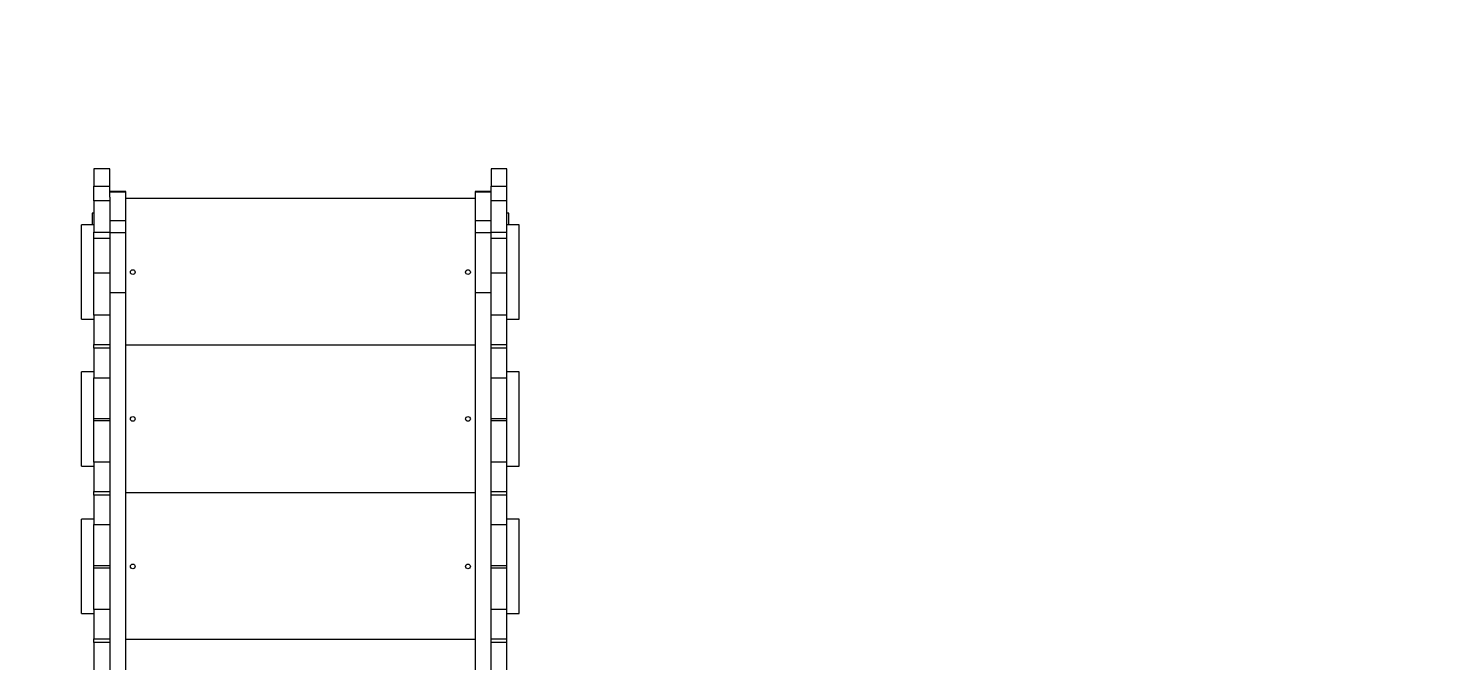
# Model space of a CAD drawing. Header units: millimetres. Extents: x -8422 to 28150, y -6982 to 5510.
# Drawn here: x -3450 to -1076, y 2129 to 3201 of the extents above; entities that cross this region are included whole.
import ezdxf

# ---------------------------------------------------------------- set-up
doc = ezdxf.new("R2010")
doc.units = ezdxf.units.MM
for name, color, linetype in [('DIKOM_ОБЪЕКТ', 7, 'Continuous'), ('DIKOM_РАЗМЕР_ЗОНА', 7, 'Continuous'), ('DIKOM_РАЗМЕР_ОБЪЕКТА', 7, 'Continuous')]:
    doc.layers.add(name, color=color, linetype=linetype)
doc.styles.add('style1', font='arial.ttf', dxfattribs={"width": 0.8})
doc.dimstyles.new('1-50', dxfattribs={"dimtxt": 300, "dimasz": 200, "dimexe": 100, "dimexo": 0, "dimgap": 100, "dimtad": 1, "dimdec": 0, "dimtxsty": 'style1', "dimcen": 0, "dimclrd": 7, "dimclre": 7, "dimadec": 1, "dimazin": 2, "dimtfac": 1, "dimtdec": 0, "dimtmove": 1, "dimatfit": 3, "dimfxl": 0, "dimlwd": 25, "dimlwe": 18, "dimarcsym": 0})

# ---------------------------------------------------------------- blocks, each defined once
blk = doc.blocks.new('*D0')
at = {"layer": 'Defpoints', "color": 0, "transparency": 16777216}
for p in [(1363.3, 4015), (-6011, -2710), (-2661.5, -2710)]:
    blk.add_point(p, dxfattribs=at)
at = {"layer": 'DIKOM_РАЗМЕР_ОБЪЕКТА', "color": 7, "lineweight": 18, "transparency": 16777216}
for p, q in [((1363.3, 4015), (-6111, 4015)), ((-2661.5, -2710), (-6111, -2710))]:
    blk.add_line(p, q, dxfattribs=at)
at = {"layer": 'DIKOM_РАЗМЕР_ОБЪЕКТА', "color": 7, "lineweight": 25, "transparency": 16777216}
blk.add_line((-6011, 3815), (-6011, -2510), dxfattribs=at)
at = {"layer": 'DIKOM_РАЗМЕР_ОБЪЕКТА', "color": 7, "transparency": 16777216}
for points in [[(-6044.3, 3815), (-5977.6, 3815), (-6011, 4015)], [(-6044.3, -2510), (-5977.6, -2510), (-6011, -2710)]]:
    blk.add_solid(points, dxfattribs=at)
at = {"layer": 'DIKOM_РАЗМЕР_ОБЪЕКТА', "color": 0, "transparency": 16777216, "insert": (-6264.1, 652.5), "char_height": 300, "attachment_point": 5, "rotation": 90, "style": 'style1'}
blk.add_mtext('6700', dxfattribs=at)
blk = doc.blocks.new('*D3')
at = {"layer": 'Defpoints', "color": 0, "transparency": 16777216}
for p in [(620.2, 5510), (-7972, -4607.5), (-3279.2, -4607.5)]:
    blk.add_point(p, dxfattribs=at)
at = {"layer": 'DIKOM_РАЗМЕР_ЗОНА', "color": 7, "lineweight": 18, "transparency": 16777216}
for p, q in [((620.2, 5510), (-8072, 5510)), ((-3279.2, -4607.5), (-8072, -4607.5))]:
    blk.add_line(p, q, dxfattribs=at)
at = {"layer": 'DIKOM_РАЗМЕР_ЗОНА', "color": 7, "lineweight": 25, "transparency": 16777216}
blk.add_line((-7972, 5310), (-7972, -4407.5), dxfattribs=at)
at = {"layer": 'DIKOM_РАЗМЕР_ЗОНА', "color": 7, "transparency": 16777216}
for points in [[(-8005.3, 5310), (-7938.6, 5310), (-7972, 5510)], [(-8005.3, -4407.5), (-7938.6, -4407.5), (-7972, -4607.5)]]:
    blk.add_solid(points, dxfattribs=at)
at = {"layer": 'DIKOM_РАЗМЕР_ЗОНА', "color": 0, "transparency": 16777216, "insert": (-8225.1, 451.3), "char_height": 300, "attachment_point": 5, "rotation": 90, "style": 'style1'}
blk.add_mtext('10100', dxfattribs=at)

msp = doc.modelspace()

# ---------------------------------------------------------------- linework, layer by layer
at = {"layer": 'DIKOM_ОБЪЕКТ', "color": 7, "linetype": 'Continuous', "lineweight": 15}
for p, q in [((-3311.7, 2961.9), (-3338.7, 2961.9)), ((-3338.7, 2961.9), (-3338.7, 2932.8)), ((-3311.7, 2932.8), (-3311.7, 2961.9)), ((-2638.7, 2961.9), (-2665.7, 2961.9)), ((-2665.7, 2961.9), (-2665.7, 2932.8)), ((-2638.7, 2932.8), (-2638.7, 2961.9)), ((-3338.7, 2932.8), (-3311.7, 2932.8)), ((-3338.7, 2907.6), (-3338.7, 2932.8)), ((-3311.7, 2914.2), (-3311.7, 2932.8)), ((-3284.7, 2923.8), (-3311.7, 2923.8)), ((-3311.7, 2923.1), (-3284.7, 2923.1)), ((-3284.7, 2923.1), (-3284.7, 2923.8)), ((-3284.7, 2874.5), (-3284.7, 2923.1)), ((-2665.7, 2923.8), (-2692.7, 2923.8)), ((-2692.7, 2923.8), (-2692.7, 2923.1)), ((-2692.7, 2923.1), (-2665.7, 2923.1)), ((-2692.7, 2923.1), (-2692.7, 2874.5)), ((-2665.7, 2932.8), (-2638.7, 2932.8)), ((-2665.7, 2914.2), (-2665.7, 2932.8)), ((-2638.7, 2907.6), (-2638.7, 2932.8)), ((-3311.7, 2907.6), (-3338.7, 2907.6)), ((-3338.7, 2907.6), (-3338.7, 2854.6)), ((-3311.7, 2914.2), (-3311.7, 2874.5)), ((-2692.7, 2911.9), (-3284.7, 2911.9)), ((-2665.7, 2874.5), (-2665.7, 2914.2)), ((-2638.7, 2907.6), (-2665.7, 2907.6)), ((-2638.7, 2854.6), (-2638.7, 2907.6)), ((-3341.7, 2886.9), (-3341.7, 2866.9)), ((-3338.7, 2886.9), (-3341.7, 2886.9)), ((-3311.7, 2874.5), (-3284.7, 2874.5)), ((-3311.7, 2874.5), (-3311.7, 2854.3)), ((-3284.7, 2854.3), (-3284.7, 2874.5)), ((-2692.7, 2874.5), (-2665.7, 2874.5)), ((-2692.7, 2874.5), (-2692.7, 2854.3)), ((-2665.7, 2854.3), (-2665.7, 2874.5)), ((-2635.7, 2886.9), (-2638.7, 2886.9)), ((-2635.7, 2866.9), (-2635.7, 2886.9)), ((-3338.7, 2866.9), (-3359.7, 2866.9)), ((-3359.7, 2706.9), (-3359.7, 2866.9)), ((-3338.7, 2854.6), (-3311.7, 2854.6)), ((-3338.7, 2843.8), (-3338.7, 2854.6)), ((-3311.7, 2854.3), (-3284.7, 2854.3)), ((-3311.7, 2854.3), (-3311.7, 2752.5)), ((-3284.7, 2752.5), (-3284.7, 2854.3)), ((-2692.7, 2854.3), (-2665.7, 2854.3)), ((-2692.7, 2854.3), (-2692.7, 2752.5)), ((-2665.7, 2854.6), (-2638.7, 2854.6)), ((-2665.7, 2752.5), (-2665.7, 2854.3)), ((-2617.7, 2866.9), (-2638.7, 2866.9)), ((-2638.7, 2843.8), (-2638.7, 2854.6)), ((-2617.7, 2706.9), (-2617.7, 2866.9)), ((-3311.7, 2843.8), (-3338.7, 2843.8)), ((-3338.7, 2784.9), (-3338.7, 2843.8)), ((-2638.7, 2843.8), (-2665.7, 2843.8)), ((-2638.7, 2784.9), (-2638.7, 2843.8)), ((-3311.7, 2784.9), (-3338.7, 2784.9)), ((-3338.7, 2713.9), (-3338.7, 2784.9)), ((-2638.7, 2784.9), (-2665.7, 2784.9)), ((-2638.7, 2713.9), (-2638.7, 2784.9)), ((-3311.7, 2752.5), (-3284.7, 2752.5)), ((-3311.7, 2752.5), (-3311.7, 2054.4)), ((-3284.7, 2054.4), (-3284.7, 2752.5)), ((-2692.7, 2752.5), (-2665.7, 2752.5)), ((-2692.7, 2752.5), (-2692.7, 1913)), ((-2665.7, 2054.4), (-2665.7, 2752.5)), ((-3359.7, 2706.9), (-3338.7, 2706.9)), ((-3311.7, 2713.9), (-3338.7, 2713.9)), ((-3338.7, 2713.9), (-3338.7, 2663.9)), ((-2638.7, 2713.9), (-2665.7, 2713.9)), ((-2638.7, 2663.9), (-2638.7, 2713.9)), ((-2638.7, 2706.9), (-2617.7, 2706.9)), ((-3338.7, 2663.9), (-3311.7, 2663.9)), ((-3338.7, 2657.9), (-3338.7, 2663.9)), ((-2692.7, 2662.9), (-3284.7, 2662.9)), ((-2665.7, 2663.9), (-2638.7, 2663.9)), ((-2638.7, 2657.9), (-2638.7, 2663.9)), ((-3311.7, 2657.9), (-3338.7, 2657.9)), ((-3338.7, 2657.9), (-3338.7, 2607.9)), ((-2638.7, 2657.9), (-2665.7, 2657.9)), ((-2638.7, 2607.9), (-2638.7, 2657.9)), ((-3338.7, 2617.9), (-3359.7, 2617.9)), ((-3359.7, 2457.9), (-3359.7, 2617.9)), ((-2617.7, 2617.9), (-2638.7, 2617.9)), ((-2617.7, 2457.9), (-2617.7, 2617.9)), ((-3338.7, 2607.9), (-3311.7, 2607.9)), ((-3338.7, 2537.9), (-3338.7, 2607.9)), ((-2665.7, 2607.9), (-2638.7, 2607.9)), ((-2638.7, 2537.9), (-2638.7, 2607.9)), ((-3311.7, 2537.9), (-3338.7, 2537.9)), ((-3338.7, 2534.9), (-3338.7, 2537.9)), ((-3311.7, 2534.9), (-3338.7, 2534.9)), ((-3338.7, 2464.9), (-3338.7, 2534.9)), ((-2638.7, 2537.9), (-2665.7, 2537.9)), ((-2638.7, 2534.9), (-2665.7, 2534.9)), ((-2638.7, 2534.9), (-2638.7, 2537.9)), ((-2638.7, 2464.9), (-2638.7, 2534.9)), ((-3359.7, 2457.9), (-3338.7, 2457.9)), ((-3311.7, 2464.9), (-3338.7, 2464.9)), ((-3338.7, 2464.9), (-3338.7, 2414.9)), ((-2638.7, 2464.9), (-2665.7, 2464.9)), ((-2638.7, 2414.9), (-2638.7, 2464.9)), ((-2638.7, 2457.9), (-2617.7, 2457.9)), ((-3338.7, 2414.9), (-3311.7, 2414.9)), ((-3338.7, 2408.9), (-3338.7, 2414.9)), ((-3311.7, 2408.9), (-3338.7, 2408.9)), ((-3338.7, 2408.9), (-3338.7, 2358.9)), ((-2692.7, 2412.9), (-3284.7, 2412.9)), ((-2665.7, 2414.9), (-2638.7, 2414.9)), ((-2638.7, 2408.9), (-2665.7, 2408.9)), ((-2638.7, 2408.9), (-2638.7, 2414.9)), ((-2638.7, 2358.9), (-2638.7, 2408.9)), ((-3338.7, 2367.9), (-3359.7, 2367.9)), ((-3359.7, 2207.9), (-3359.7, 2367.9)), ((-3338.7, 2358.9), (-3311.7, 2358.9)), ((-3338.7, 2288.9), (-3338.7, 2358.9)), ((-2665.7, 2358.9), (-2638.7, 2358.9)), ((-2617.7, 2367.9), (-2638.7, 2367.9)), ((-2638.7, 2288.9), (-2638.7, 2358.9)), ((-2617.7, 2207.9), (-2617.7, 2367.9)), ((-3311.7, 2288.9), (-3338.7, 2288.9)), ((-3338.7, 2284.9), (-3338.7, 2288.9)), ((-3311.7, 2284.9), (-3338.7, 2284.9)), ((-3338.7, 2214.9), (-3338.7, 2284.9)), ((-2638.7, 2288.9), (-2665.7, 2288.9)), ((-2638.7, 2284.9), (-2665.7, 2284.9)), ((-2638.7, 2284.9), (-2638.7, 2288.9)), ((-2638.7, 2214.9), (-2638.7, 2284.9)), ((-3359.7, 2207.9), (-3338.7, 2207.9)), ((-3311.7, 2214.9), (-3338.7, 2214.9)), ((-3338.7, 2214.9), (-3338.7, 2164.9)), ((-2638.7, 2214.9), (-2665.7, 2214.9)), ((-2638.7, 2164.9), (-2638.7, 2214.9)), ((-2638.7, 2207.9), (-2617.7, 2207.9)), ((-3338.7, 2164.9), (-3311.7, 2164.9)), ((-3338.7, 2158.9), (-3338.7, 2164.9)), ((-2692.7, 2163.9), (-3284.7, 2163.9)), ((-2665.7, 2164.9), (-2638.7, 2164.9)), ((-2638.7, 2158.9), (-2638.7, 2164.9)), ((-3311.7, 2158.9), (-3338.7, 2158.9)), ((-3338.7, 2158.9), (-3338.7, 2108.9)), ((-2638.7, 2158.9), (-2665.7, 2158.9)), ((-2638.7, 2108.9), (-2638.7, 2158.9))]:
    msp.add_line(p, q, dxfattribs=at)
for centre in [(-3272.7, 2786.9), (-2704.7, 2786.9), (-3272.7, 2537.9), (-2704.7, 2537.9), (-3272.7, 2287.9), (-2704.7, 2287.9)]:
    msp.add_circle(centre, 4, dxfattribs=at)

# ---------------------------------------------------------------- dimensions: what is measured, and where the dimension line sits
at = {"layer": 'DIKOM_РАЗМЕР_ЗОНА'}
dim = msp.add_linear_dim(base=(-7972, -4607.5), p1=(620.2, 5510), p2=(-3279.2, -4607.5), angle=90, text='10100', dimstyle='1-50', override={"dimscale": 1, "dimtix": 0, "dimtofl": 1, "dimtmove": 1, "dimatfit": 3}, dxfattribs=at)
dim.commit()
dim.dimension.update_dxf_attribs({"geometry": '*D3', "text_midpoint": (-8225.1, 451.3)})
at = {"layer": 'DIKOM_РАЗМЕР_ОБЪЕКТА'}
dim = msp.add_linear_dim(base=(-6011, -2710), p1=(1363.3, 4015), p2=(-2661.5, -2710), angle=90, text='6700', dimstyle='1-50', override={"dimscale": 1, "dimtix": 0, "dimtofl": 1, "dimtmove": 1, "dimatfit": 3}, dxfattribs=at)
dim.commit()
dim.dimension.update_dxf_attribs({"geometry": '*D0', "text_midpoint": (-6264.1, 652.5)})

doc.saveas('drawing.dxf')
